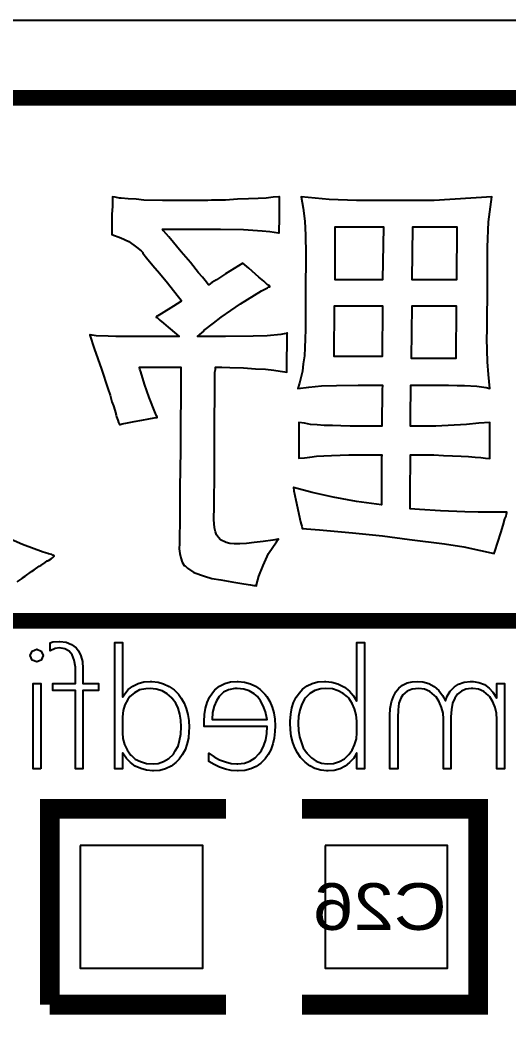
# Model space of a CAD drawing. Extents: x 0 to 26.5, y 0 to 35.
# Drawn here: x 11.62 to 14.81, y 28.46 to 35 of the extents above; entities that cross this region are included whole.
import ezdxf
from ezdxf.enums import TextEntityAlignment as Align

# ---------------------------------------------------------------- set-up
doc = ezdxf.new("R2010")
doc.units = 0
for name, color, linetype in [('BG_OUTLINE', 240, 'CONTINUOUS'), ('BG_SILKSCREEN_BOTTOM', 150, 'CONTINUOUS'), ('PG_SILKSCREEN_BOTTOM', 150, 'CONTINUOUS'), ('PIN_BOTTOM', 202, 'CONTINUOUS'), ('RD_SILKSCREEN_BOTTOM', 150, 'CONTINUOUS')]:
    doc.layers.add(name, color=color, linetype=linetype)

msp = doc.modelspace()

# ---------------------------------------------------------------- linework, layer by layer
at = {"layer": 'BG_OUTLINE'}
msp.add_lwpolyline([(0, 1.99898), (0, 14.50086, -0.41393), (1.99898, 16.49984), (2.99974, 16.49984, 0.414267), (7.00024, 20.50034), (7.00024, 32.99968, -0.414193), (8.99922, 35.0012), (17.5006, 35.0012, -0.414211), (19.49958, 32.99968), (19.49958, 20.50034, 0.414258), (23.50008, 16.49984), (24.50084, 16.49984, -0.413948), (26.49982, 14.50086), (26.49982, 1.99898, -0.413932), (24.50084, 0), (1.99898, 0, -0.413915)], format="xyb", close=True, dxfattribs=at)
at = {"layer": 'BG_SILKSCREEN_BOTTOM', "const_width": 0.1016}
for points in [[(8.96366, 34.493454), (17.43964, 34.493454)], [(8.96366, 34.493454), (17.43964, 34.493454)], [(17.43964, 31.077154), (8.9662, 31.077154)], [(17.43964, 31.077154), (8.9662, 31.077154)]]:
    msp.add_lwpolyline(points, dxfattribs=at)
at = {"layer": 'BG_SILKSCREEN_BOTTOM'}
for points in [[(13.18006, 31.369254), (13.208, 31.437834), (13.24356, 31.516574), (13.29436, 31.592774), (13.30198, 31.602934), (13.30452, 31.608014), (13.30706, 31.608014), (13.30706, 31.610554), (13.2715, 31.602934), (13.208, 31.595314), (13.14958, 31.587694), (13.09878, 31.582614), (13.0556, 31.580074), (13.0175, 31.580074), (12.98956, 31.582614), (12.9667, 31.587694), (12.9286, 31.605474), (12.9159, 31.620714), (12.9032, 31.638494), (12.89558, 31.658814), (12.8905, 31.684214), (12.88542, 31.737554), (12.88796, 31.823914), (12.8905, 32.057594), (12.8905, 32.387794), (12.89304, 32.550354), (12.89304, 32.700214), (12.89558, 32.717994), (12.89558, 32.733234), (12.91336, 32.733234), (12.93876, 32.733234), (12.98956, 32.730694), (13.07846, 32.728154), (13.1572, 32.723074), (13.22324, 32.720534), (13.27658, 32.712914), (13.31976, 32.707834), (13.35024, 32.702754), (13.36294, 32.700214), (13.36294, 32.809434), (13.36548, 32.860234), (13.36548, 32.956754), (13.36294, 32.954214), (13.35786, 32.954214), (13.34516, 32.951674), (13.3223, 32.946594), (13.2334, 32.938974), (13.14196, 32.936434), (12.96162, 32.933894), (12.77874, 32.933894), (12.79398, 32.946594), (12.81938, 32.969454), (12.81938, 32.971994), (12.88288, 33.020254), (12.93368, 33.060894), (13.06068, 33.147254), (13.19784, 33.231074), (13.23594, 33.251394), (13.24356, 33.259014), (13.25118, 33.259014), (13.25118, 33.261554), (13.2461, 33.266634), (13.23594, 33.271714), (13.21308, 33.294574), (13.18006, 33.322514), (13.11402, 33.380934), (13.08862, 33.401254), (13.07592, 33.413954), (12.96162, 33.342834), (12.9032, 33.304734), (12.87272, 33.286954), (12.8524, 33.271714), (12.84986, 33.271714), (12.82954, 33.299654), (12.81176, 33.322514), (12.78636, 33.350454), (12.73302, 33.416494), (12.67206, 33.487614), (12.59078, 33.584134), (12.55776, 33.624774), (12.55014, 33.634934), (12.9286, 33.634934), (13.07846, 33.632394), (13.20038, 33.624774), (13.25118, 33.619694), (13.30706, 33.612074), (13.31214, 33.612074), (13.31214, 33.640014), (13.31468, 33.685734), (13.31468, 33.845754), (13.3096, 33.845754), (13.27404, 33.843214), (13.22832, 33.838134), (13.17498, 33.835594), (13.11148, 33.833054), (13.04036, 33.830514), (12.96162, 33.825434), (12.87018, 33.825434), (12.84732, 33.822894), (12.55014, 33.822894), (12.42822, 33.825434), (12.37742, 33.830514), (12.32662, 33.833054), (12.2809, 33.838134), (12.2682, 33.838134), (12.24026, 33.843214), (12.22248, 33.845754), (12.22248, 33.782254), (12.21994, 33.733994), (12.21994, 33.599374), (12.27836, 33.579054), (12.32916, 33.553654), (12.37996, 33.518094), (12.41044, 33.492694), (12.4206, 33.482534), (12.4206, 33.477454), (12.446, 33.446974), (12.48664, 33.398714), (12.52982, 33.347914), (12.58316, 33.284414), (12.64666, 33.203134), (12.67206, 33.170114), (12.67206, 33.167574), (12.66952, 33.162494), (12.62126, 33.132014), (12.54252, 33.081214), (12.51966, 33.068514), (12.51204, 33.063434), (12.5095, 33.060894), (12.51458, 33.058354), (12.53236, 33.040574), (12.55776, 33.020254), (12.58824, 32.994854), (12.64158, 32.949134), (12.65936, 32.933894), (12.36472, 32.933894), (12.30122, 32.933894), (12.24534, 32.933894), (12.19454, 32.936434), (12.1158, 32.938974), (12.0904, 32.941514), (12.0777, 32.944054), (12.07516, 32.944054), (12.07516, 32.941514), (12.1031, 32.855154), (12.15136, 32.720534), (12.192, 32.593534), (12.20724, 32.550354), (12.21994, 32.507174), (12.2301, 32.481774), (12.24534, 32.430974), (12.24534, 32.425894), (12.24788, 32.420814), (12.25042, 32.408114), (12.25804, 32.387794), (12.26312, 32.372554), (12.2682, 32.359854), (12.27328, 32.359854), (12.28598, 32.362394), (12.32154, 32.370014), (12.36472, 32.377634), (12.41552, 32.387794), (12.46124, 32.395414), (12.4968, 32.403034), (12.50696, 32.405574), (12.51458, 32.405574), (12.51458, 32.408114), (12.51204, 32.415734), (12.49934, 32.441134), (12.46378, 32.535114), (12.4333, 32.621474), (12.4079, 32.702754), (12.40282, 32.720534), (12.40028, 32.730694), (12.40028, 32.733234), (12.66952, 32.733234), (12.66952, 32.723074), (12.66698, 32.189674), (12.66444, 31.948374), (12.66444, 31.884874), (12.66444, 31.689294), (12.6619, 31.658814), (12.6619, 31.582614), (12.65936, 31.547054), (12.66444, 31.516574), (12.66952, 31.488634), (12.67968, 31.460694), (12.69238, 31.437834), (12.69746, 31.435294), (12.7127, 31.420054), (12.75588, 31.392114), (12.82446, 31.369254), (12.87272, 31.354014), (12.93114, 31.343854), (13.00226, 31.331154), (13.081, 31.318454), (13.12418, 31.310834), (13.14704, 31.308294), (13.15974, 31.308294), (13.16482, 31.305754), (13.16482, 31.310834)], [(13.16482, 31.305754), (13.16482, 31.310834), (13.18006, 31.369254), (13.208, 31.437834), (13.24356, 31.516574), (13.29436, 31.592774), (13.30198, 31.602934), (13.30452, 31.608014), (13.30706, 31.608014), (13.30706, 31.610554), (13.2715, 31.602934), (13.208, 31.595314), (13.14958, 31.587694), (13.09878, 31.582614), (13.0556, 31.580074), (13.0175, 31.580074), (12.98956, 31.582614), (12.9667, 31.587694), (12.9286, 31.605474), (12.9159, 31.620714), (12.9032, 31.638494), (12.89558, 31.658814), (12.8905, 31.684214), (12.88542, 31.737554), (12.88796, 31.823914), (12.8905, 32.057594), (12.8905, 32.387794), (12.89304, 32.550354), (12.89304, 32.700214), (12.89558, 32.717994), (12.89558, 32.733234), (12.91336, 32.733234), (12.93876, 32.733234), (12.98956, 32.730694), (13.07846, 32.728154), (13.1572, 32.723074), (13.22324, 32.720534), (13.27658, 32.712914), (13.31976, 32.707834), (13.35024, 32.702754), (13.36294, 32.700214), (13.36294, 32.809434), (13.36548, 32.860234), (13.36548, 32.956754), (13.36294, 32.954214), (13.35786, 32.954214), (13.34516, 32.951674), (13.3223, 32.946594), (13.2334, 32.938974), (13.14196, 32.936434), (12.96162, 32.933894), (12.77874, 32.933894), (12.79398, 32.946594), (12.81938, 32.969454), (12.81938, 32.971994), (12.88288, 33.020254), (12.93368, 33.060894), (13.06068, 33.147254), (13.19784, 33.231074), (13.23594, 33.251394), (13.24356, 33.259014), (13.25118, 33.259014), (13.25118, 33.261554), (13.2461, 33.266634), (13.23594, 33.271714), (13.21308, 33.294574), (13.18006, 33.322514), (13.11402, 33.380934), (13.08862, 33.401254), (13.07592, 33.413954), (12.96162, 33.342834), (12.9032, 33.304734), (12.87272, 33.286954), (12.8524, 33.271714), (12.84986, 33.271714), (12.82954, 33.299654), (12.81176, 33.322514), (12.78636, 33.350454), (12.73302, 33.416494), (12.67206, 33.487614), (12.59078, 33.584134), (12.55776, 33.624774), (12.55014, 33.634934), (12.9286, 33.634934), (13.07846, 33.632394), (13.20038, 33.624774), (13.25118, 33.619694), (13.30706, 33.612074), (13.31214, 33.612074), (13.31214, 33.640014), (13.31468, 33.685734), (13.31468, 33.845754), (13.3096, 33.845754), (13.27404, 33.843214), (13.22832, 33.838134), (13.17498, 33.835594), (13.11148, 33.833054), (13.04036, 33.830514), (12.96162, 33.825434), (12.87018, 33.825434), (12.84732, 33.822894), (12.55014, 33.822894), (12.42822, 33.825434), (12.37742, 33.830514), (12.32662, 33.833054), (12.2809, 33.838134), (12.2682, 33.838134), (12.24026, 33.843214), (12.22248, 33.845754), (12.22248, 33.782254), (12.21994, 33.733994), (12.21994, 33.599374), (12.27836, 33.579054), (12.32916, 33.553654), (12.37996, 33.518094), (12.41044, 33.492694), (12.4206, 33.482534), (12.4206, 33.477454), (12.446, 33.446974), (12.48664, 33.398714), (12.52982, 33.347914), (12.58316, 33.284414), (12.64666, 33.203134), (12.67206, 33.170114), (12.67206, 33.167574), (12.66952, 33.162494), (12.62126, 33.132014), (12.54252, 33.081214), (12.51966, 33.068514), (12.51204, 33.063434), (12.5095, 33.060894), (12.51458, 33.058354), (12.53236, 33.040574), (12.55776, 33.020254), (12.58824, 32.994854), (12.64158, 32.949134), (12.65936, 32.933894), (12.36472, 32.933894), (12.30122, 32.933894), (12.24534, 32.933894), (12.19454, 32.936434), (12.1158, 32.938974), (12.0904, 32.941514), (12.0777, 32.944054), (12.07516, 32.944054), (12.07516, 32.941514), (12.1031, 32.855154), (12.15136, 32.720534), (12.192, 32.593534), (12.20724, 32.550354), (12.21994, 32.507174), (12.2301, 32.481774), (12.24534, 32.430974), (12.24534, 32.425894), (12.24788, 32.420814), (12.25042, 32.408114), (12.25804, 32.387794), (12.26312, 32.372554), (12.2682, 32.359854), (12.27328, 32.359854), (12.28598, 32.362394), (12.32154, 32.370014), (12.36472, 32.377634), (12.41552, 32.387794), (12.46124, 32.395414), (12.4968, 32.403034), (12.50696, 32.405574), (12.51458, 32.405574), (12.51458, 32.408114), (12.51204, 32.415734), (12.49934, 32.441134), (12.46378, 32.535114), (12.4333, 32.621474), (12.4079, 32.702754), (12.40282, 32.720534), (12.40028, 32.730694), (12.40028, 32.733234), (12.66952, 32.733234), (12.66952, 32.723074), (12.66698, 32.189674), (12.66444, 31.948374), (12.66444, 31.884874), (12.66444, 31.689294), (12.6619, 31.658814), (12.6619, 31.582614), (12.65936, 31.547054), (12.66444, 31.516574), (12.66952, 31.488634), (12.67968, 31.460694), (12.69238, 31.437834), (12.69746, 31.435294), (12.7127, 31.420054), (12.75588, 31.392114), (12.82446, 31.369254), (12.87272, 31.354014), (12.93114, 31.343854), (13.00226, 31.331154), (13.081, 31.318454), (13.12418, 31.310834), (13.14704, 31.308294), (13.15974, 31.308294)], [(14.72184, 31.529274), (14.75994, 31.651194), (14.77518, 31.701994), (14.78788, 31.742634), (14.7955, 31.760414), (14.79804, 31.773114), (14.80058, 31.783274), (14.80058, 31.785814), (14.61262, 31.785814), (14.52626, 31.788354), (14.36624, 31.795974), (14.22908, 31.803594), (14.16812, 31.808674), (14.16812, 31.983934), (14.17066, 32.075374), (14.17066, 32.161734), (14.32306, 32.161734), (14.38656, 32.156654), (14.44498, 32.154114), (14.50086, 32.151574), (14.54912, 32.149034), (14.5923, 32.146494), (14.6304, 32.143954), (14.66088, 32.138874), (14.68882, 32.136334), (14.68882, 32.334454), (14.68882, 32.359854), (14.68882, 32.372554), (14.6177, 32.367474), (14.53642, 32.359854), (14.33576, 32.347154), (14.17066, 32.347154), (14.17066, 32.481774), (14.1732, 32.535114), (14.1732, 32.616394), (14.41958, 32.616394), (14.47546, 32.613854), (14.52372, 32.613854), (14.605, 32.608774), (14.66596, 32.601154), (14.68882, 32.593534), (14.6812, 32.684974), (14.67358, 32.768794), (14.6685, 32.921194), (14.67104, 32.974534), (14.67104, 33.040574), (14.67358, 33.225994), (14.67358, 33.378394), (14.67358, 33.449514), (14.67358, 33.518094), (14.6812, 33.683194), (14.70152, 33.845754), (14.3256, 33.822894), (13.8176, 33.822894), (13.6398, 33.827974), (13.45692, 33.845754), (13.46962, 33.772094), (13.47978, 33.688274), (13.48486, 33.596834), (13.4874, 33.472374), (13.4874, 33.375854), (13.48486, 33.322514), (13.48486, 33.144714), (13.48486, 33.068514), (13.48486, 32.979614), (13.48232, 32.918654), (13.47978, 32.860234), (13.47724, 32.806894), (13.46962, 32.756094), (13.46454, 32.707834), (13.45438, 32.664654), (13.44422, 32.629094), (13.43406, 32.593534), (13.50518, 32.603694), (13.589, 32.611314), (13.68806, 32.613854), (13.82776, 32.616394), (13.98778, 32.616394), (13.98778, 32.606234), (13.98524, 32.593534), (13.9827, 32.347154), (13.77696, 32.347154), (13.716, 32.349694), (13.66012, 32.352234), (13.60678, 32.352234), (13.56106, 32.357314), (13.51788, 32.359854), (13.47724, 32.367474), (13.44168, 32.372554), (13.44168, 32.209994), (13.44168, 32.174434), (13.44168, 32.138874), (13.47724, 32.141414), (13.5128, 32.146494), (13.55598, 32.151574), (13.60424, 32.154114), (13.65504, 32.156654), (13.7668, 32.161734), (13.9827, 32.161734), (13.9827, 32.156654), (13.98016, 32.146494), (13.98016, 31.834074), (13.8176, 31.856934), (13.6652, 31.884874), (13.52804, 31.915354), (13.40612, 31.948374), (13.40866, 31.925514), (13.42136, 31.864554), (13.45184, 31.722314), (13.45692, 31.707074), (13.45946, 31.694374), (13.462, 31.684214), (13.462, 31.679134), (13.5763, 31.671514), (13.7922, 31.651194), (13.98778, 31.630874), (14.16304, 31.608014), (14.39164, 31.580074), (14.51864, 31.559754), (14.62786, 31.536894), (14.71676, 31.516574), (14.71676, 31.519114)], [(14.71676, 31.516574), (14.71676, 31.519114), (14.72184, 31.529274), (14.75994, 31.651194), (14.77518, 31.701994), (14.78788, 31.742634), (14.7955, 31.760414), (14.79804, 31.773114), (14.80058, 31.783274), (14.80058, 31.785814), (14.61262, 31.785814), (14.52626, 31.788354), (14.36624, 31.795974), (14.22908, 31.803594), (14.16812, 31.808674), (14.16812, 31.983934), (14.17066, 32.075374), (14.17066, 32.161734), (14.32306, 32.161734), (14.38656, 32.156654), (14.44498, 32.154114), (14.50086, 32.151574), (14.54912, 32.149034), (14.5923, 32.146494), (14.6304, 32.143954), (14.66088, 32.138874), (14.68882, 32.136334), (14.68882, 32.334454), (14.68882, 32.359854), (14.68882, 32.372554), (14.6177, 32.367474), (14.53642, 32.359854), (14.33576, 32.347154), (14.17066, 32.347154), (14.17066, 32.481774), (14.1732, 32.535114), (14.1732, 32.616394), (14.41958, 32.616394), (14.47546, 32.613854), (14.52372, 32.613854), (14.605, 32.608774), (14.66596, 32.601154), (14.68882, 32.593534), (14.6812, 32.684974), (14.67358, 32.768794), (14.6685, 32.921194), (14.67104, 32.974534), (14.67104, 33.040574), (14.67358, 33.225994), (14.67358, 33.378394), (14.67358, 33.449514), (14.67358, 33.518094), (14.6812, 33.683194), (14.70152, 33.845754), (14.3256, 33.822894), (13.8176, 33.822894), (13.6398, 33.827974), (13.45692, 33.845754), (13.46962, 33.772094), (13.47978, 33.688274), (13.48486, 33.596834), (13.4874, 33.472374), (13.4874, 33.375854), (13.48486, 33.322514), (13.48486, 33.144714), (13.48486, 33.068514), (13.48486, 32.979614), (13.48232, 32.918654), (13.47978, 32.860234), (13.47724, 32.806894), (13.46962, 32.756094), (13.46454, 32.707834), (13.45438, 32.664654), (13.44422, 32.629094), (13.43406, 32.593534), (13.50518, 32.603694), (13.589, 32.611314), (13.68806, 32.613854), (13.82776, 32.616394), (13.98778, 32.616394), (13.98778, 32.606234), (13.98524, 32.593534), (13.9827, 32.347154), (13.77696, 32.347154), (13.716, 32.349694), (13.66012, 32.352234), (13.60678, 32.352234), (13.56106, 32.357314), (13.51788, 32.359854), (13.47724, 32.367474), (13.44168, 32.372554), (13.44168, 32.209994), (13.44168, 32.174434), (13.44168, 32.138874), (13.47724, 32.141414), (13.5128, 32.146494), (13.55598, 32.151574), (13.60424, 32.154114), (13.65504, 32.156654), (13.7668, 32.161734), (13.9827, 32.161734), (13.9827, 32.156654), (13.98016, 32.146494), (13.98016, 31.834074), (13.8176, 31.856934), (13.6652, 31.884874), (13.52804, 31.915354), (13.40612, 31.948374), (13.40866, 31.925514), (13.42136, 31.864554), (13.45184, 31.722314), (13.45692, 31.707074), (13.45946, 31.694374), (13.462, 31.684214), (13.462, 31.679134), (13.5763, 31.671514), (13.7922, 31.651194), (13.98778, 31.630874), (14.16304, 31.608014), (14.39164, 31.580074), (14.51864, 31.559754), (14.62786, 31.536894)], [(13.9954, 33.647634), (13.67536, 33.647634), (13.67536, 33.307274), (13.99032, 33.307274)], [(13.67536, 33.307274), (13.99032, 33.307274), (13.9954, 33.647634), (13.67536, 33.647634)], [(14.47546, 33.647634), (14.18336, 33.647634), (14.17828, 33.307274), (14.47292, 33.307274)], [(14.17828, 33.307274), (14.47292, 33.307274), (14.47546, 33.647634), (14.18336, 33.647634)], [(13.99032, 33.132014), (13.67282, 33.132014), (13.67028, 32.804354), (13.98778, 32.804354)], [(13.67028, 32.804354), (13.98778, 32.804354), (13.99032, 33.132014), (13.67282, 33.132014)], [(14.47038, 33.132014), (14.17828, 33.132014), (14.17574, 32.791654), (14.46784, 32.791654)], [(14.17574, 32.791654), (14.46784, 32.791654), (14.47038, 33.132014), (14.17828, 33.132014)], [(12.0015, 30.881574), (12.01674, 30.848554), (12.0269, 30.810454), (12.02944, 30.764734), (12.02944, 30.668214), (12.13104, 30.668214), (12.13104, 30.622494), (12.02944, 30.622494), (12.02944, 30.109414), (11.98118, 30.109414), (11.98118, 30.622494), (11.83386, 30.622494), (11.83386, 30.668214), (11.98118, 30.668214), (11.98118, 30.759654), (11.98118, 30.774894), (11.97356, 30.820614), (11.96086, 30.853634), (11.94054, 30.879034), (11.9126, 30.894274), (11.87704, 30.899354), (11.8491, 30.896814), (11.81608, 30.881574), (11.81608, 30.932374), (11.83386, 30.939994), (11.87704, 30.942534), (11.87958, 30.942534), (11.92022, 30.937454), (11.95578, 30.922214), (11.98626, 30.899354)], [(11.95578, 30.922214), (11.98626, 30.899354), (12.0015, 30.881574), (12.01674, 30.848554), (12.0269, 30.810454), (12.02944, 30.764734), (12.02944, 30.668214), (12.13104, 30.668214), (12.13104, 30.622494), (12.02944, 30.622494), (12.02944, 30.109414), (11.98118, 30.109414), (11.98118, 30.622494), (11.83386, 30.622494), (11.83386, 30.668214), (11.98118, 30.668214), (11.98118, 30.759654), (11.98118, 30.774894), (11.97356, 30.820614), (11.96086, 30.853634), (11.94054, 30.879034), (11.9126, 30.894274), (11.87704, 30.899354), (11.8491, 30.896814), (11.81608, 30.881574), (11.81608, 30.932374), (11.83386, 30.939994), (11.87704, 30.942534), (11.87958, 30.942534), (11.92022, 30.937454)], [(12.28852, 30.579314), (12.29106, 30.579314), (12.30376, 30.599634), (12.32662, 30.627574), (12.3571, 30.650434), (12.39012, 30.668214), (12.42822, 30.678374), (12.46886, 30.680914), (12.48156, 30.680914), (12.5222, 30.675834), (12.55776, 30.665674), (12.59332, 30.647894), (12.62634, 30.625034), (12.65428, 30.597094), (12.67206, 30.571694), (12.69238, 30.538674), (12.70508, 30.503114), (12.71524, 30.465014), (12.72286, 30.424374), (12.7254, 30.378654), (12.72286, 30.353254), (12.72032, 30.310074), (12.71016, 30.269434), (12.69746, 30.233874), (12.67968, 30.200854), (12.65936, 30.172914), (12.6365, 30.150054), (12.60602, 30.127194), (12.57046, 30.109414), (12.53236, 30.099254), (12.49172, 30.096714), (12.48664, 30.096714), (12.446, 30.101794), (12.4079, 30.111954), (12.37234, 30.127194), (12.34186, 30.150054), (12.31392, 30.177994), (12.29106, 30.211014), (12.28852, 30.211014), (12.28852, 30.109414), (12.23772, 30.109414), (12.23772, 30.934914), (12.28852, 30.934914)], [(12.23772, 30.934914), (12.28852, 30.934914), (12.28852, 30.579314), (12.29106, 30.579314), (12.30376, 30.599634), (12.32662, 30.627574), (12.3571, 30.650434), (12.39012, 30.668214), (12.42822, 30.678374), (12.46886, 30.680914), (12.48156, 30.680914), (12.5222, 30.675834), (12.55776, 30.665674), (12.59332, 30.647894), (12.62634, 30.625034), (12.65428, 30.597094), (12.67206, 30.571694), (12.69238, 30.538674), (12.70508, 30.503114), (12.71524, 30.465014), (12.72286, 30.424374), (12.7254, 30.378654), (12.72286, 30.353254), (12.72032, 30.310074), (12.71016, 30.269434), (12.69746, 30.233874), (12.67968, 30.200854), (12.65936, 30.172914), (12.6365, 30.150054), (12.60602, 30.127194), (12.57046, 30.109414), (12.53236, 30.099254), (12.49172, 30.096714), (12.48664, 30.096714), (12.446, 30.101794), (12.4079, 30.111954), (12.37234, 30.127194), (12.34186, 30.150054), (12.31392, 30.177994), (12.29106, 30.211014), (12.28852, 30.211014), (12.28852, 30.109414), (12.23772, 30.109414)], [(13.82014, 30.211014), (13.8176, 30.211014), (13.79728, 30.177994), (13.77188, 30.150054), (13.74394, 30.127194), (13.71092, 30.109414), (13.67282, 30.099254), (13.63218, 30.096714), (13.62456, 30.096714), (13.58392, 30.101794), (13.54582, 30.111954), (13.5128, 30.129734), (13.48232, 30.152594), (13.45184, 30.183074), (13.43152, 30.213554), (13.41374, 30.246574), (13.40104, 30.282134), (13.39088, 30.322774), (13.3858, 30.363414), (13.38326, 30.409134), (13.38326, 30.421834), (13.38834, 30.467554), (13.39596, 30.508194), (13.40612, 30.543754), (13.4239, 30.576774), (13.44422, 30.607254), (13.46454, 30.630114), (13.49502, 30.652974), (13.52804, 30.668214), (13.56614, 30.678374), (13.60932, 30.680914), (13.61694, 30.680914), (13.65758, 30.675834), (13.69568, 30.665674), (13.73124, 30.647894), (13.73886, 30.642814), (13.77188, 30.617414), (13.79728, 30.586934), (13.8176, 30.553914), (13.82014, 30.553914), (13.82014, 30.934914), (13.87094, 30.934914), (13.87094, 30.109414), (13.82014, 30.109414)], [(13.87094, 30.109414), (13.82014, 30.109414), (13.82014, 30.211014), (13.8176, 30.211014), (13.79728, 30.177994), (13.77188, 30.150054), (13.74394, 30.127194), (13.71092, 30.109414), (13.67282, 30.099254), (13.63218, 30.096714), (13.62456, 30.096714), (13.58392, 30.101794), (13.54582, 30.111954), (13.5128, 30.129734), (13.48232, 30.152594), (13.45184, 30.183074), (13.43152, 30.213554), (13.41374, 30.246574), (13.40104, 30.282134), (13.39088, 30.322774), (13.3858, 30.363414), (13.38326, 30.409134), (13.38326, 30.421834), (13.38834, 30.467554), (13.39596, 30.508194), (13.40612, 30.543754), (13.4239, 30.576774), (13.44422, 30.607254), (13.46454, 30.630114), (13.49502, 30.652974), (13.52804, 30.668214), (13.56614, 30.678374), (13.60932, 30.680914), (13.61694, 30.680914), (13.65758, 30.675834), (13.69568, 30.665674), (13.73124, 30.647894), (13.73886, 30.642814), (13.77188, 30.617414), (13.79728, 30.586934), (13.8176, 30.553914), (13.82014, 30.553914), (13.82014, 30.934914), (13.87094, 30.934914)], [(11.75766, 30.879034), (11.77036, 30.851094), (11.75766, 30.820614), (11.72972, 30.807914), (11.69924, 30.820614), (11.68654, 30.851094), (11.69924, 30.879034), (11.72972, 30.891734)], [(11.69924, 30.879034), (11.72972, 30.891734), (11.75766, 30.879034), (11.77036, 30.851094), (11.75766, 30.820614), (11.72972, 30.807914), (11.69924, 30.820614), (11.68654, 30.851094)], [(11.75512, 30.109414), (11.70432, 30.109414), (11.70432, 30.668214), (11.75512, 30.668214)], [(11.75512, 30.109414), (11.70432, 30.109414), (11.70432, 30.668214), (11.75512, 30.668214)], [(13.08608, 30.147514), (13.12164, 30.160214), (13.15466, 30.180534), (13.18006, 30.208474), (13.19784, 30.228794), (13.21308, 30.261814), (13.22578, 30.299914), (13.23086, 30.340554), (13.2334, 30.386274), (12.82192, 30.386274), (12.82192, 30.409134), (12.82192, 30.419294), (12.82446, 30.465014), (12.83208, 30.505654), (12.84224, 30.543754), (12.85748, 30.576774), (12.8778, 30.607254), (12.89304, 30.625034), (12.92352, 30.650434), (12.95654, 30.668214), (12.99464, 30.678374), (13.03782, 30.680914), (13.04544, 30.680914), (13.08608, 30.675834), (13.12418, 30.665674), (13.1572, 30.650434), (13.18768, 30.627574), (13.21816, 30.597094), (13.23086, 30.581854), (13.25118, 30.548834), (13.26642, 30.513274), (13.27658, 30.475174), (13.2842, 30.434534), (13.28674, 30.391354), (13.2842, 30.353254), (13.27912, 30.310074), (13.2715, 30.271974), (13.2588, 30.233874), (13.24102, 30.203394), (13.2207, 30.175454), (13.19276, 30.147514), (13.16228, 30.124654), (13.12672, 30.109414), (13.08862, 30.099254), (13.04544, 30.096714), (13.04036, 30.096714), (12.99972, 30.099254), (12.96162, 30.106874), (12.92352, 30.119574), (12.88796, 30.137354), (12.8524, 30.157674), (12.8524, 30.211014), (12.88796, 30.188154), (12.92352, 30.167834), (12.96162, 30.155134), (12.99972, 30.144974), (13.03528, 30.142434), (13.0429, 30.142434)], [(13.03528, 30.142434), (13.0429, 30.142434), (13.08608, 30.147514), (13.12164, 30.160214), (13.15466, 30.180534), (13.18006, 30.208474), (13.19784, 30.228794), (13.21308, 30.261814), (13.22578, 30.299914), (13.23086, 30.340554), (13.2334, 30.386274), (12.82192, 30.386274), (12.82192, 30.409134), (12.82192, 30.419294), (12.82446, 30.465014), (12.83208, 30.505654), (12.84224, 30.543754), (12.85748, 30.576774), (12.8778, 30.607254), (12.89304, 30.625034), (12.92352, 30.650434), (12.95654, 30.668214), (12.99464, 30.678374), (13.03782, 30.680914), (13.04544, 30.680914), (13.08608, 30.675834), (13.12418, 30.665674), (13.1572, 30.650434), (13.18768, 30.627574), (13.21816, 30.597094), (13.23086, 30.581854), (13.25118, 30.548834), (13.26642, 30.513274), (13.27658, 30.475174), (13.2842, 30.434534), (13.28674, 30.391354), (13.2842, 30.353254), (13.27912, 30.310074), (13.2715, 30.271974), (13.2588, 30.233874), (13.24102, 30.203394), (13.2207, 30.175454), (13.19276, 30.147514), (13.16228, 30.124654), (13.12672, 30.109414), (13.08862, 30.099254), (13.04544, 30.096714), (13.04036, 30.096714), (12.99972, 30.099254), (12.96162, 30.106874), (12.92352, 30.119574), (12.88796, 30.137354), (12.8524, 30.157674), (12.8524, 30.211014), (12.88796, 30.188154), (12.92352, 30.167834), (12.96162, 30.155134), (12.99972, 30.144974)], [(14.46022, 30.571694), (14.44498, 30.538674), (14.43736, 30.498034), (14.43482, 30.449774), (14.43482, 30.109414), (14.38656, 30.109414), (14.38656, 30.437074), (14.38402, 30.472634), (14.37386, 30.510734), (14.35862, 30.546294), (14.3383, 30.579314), (14.32814, 30.589474), (14.29766, 30.614874), (14.2621, 30.630114), (14.224, 30.635194), (14.18082, 30.630114), (14.1478, 30.617414), (14.11986, 30.592014), (14.10716, 30.571694), (14.09446, 30.538674), (14.08938, 30.495494), (14.08684, 30.444694), (14.08684, 30.109414), (14.03604, 30.109414), (14.03604, 30.454854), (14.03604, 30.457394), (14.03858, 30.503114), (14.0462, 30.546294), (14.0589, 30.581854), (14.07414, 30.612334), (14.09446, 30.637734), (14.11732, 30.655514), (14.1478, 30.670754), (14.18082, 30.678374), (14.21892, 30.680914), (14.25194, 30.678374), (14.29004, 30.668214), (14.3256, 30.647894), (14.35608, 30.622494), (14.37894, 30.589474), (14.39926, 30.553914), (14.40942, 30.584394), (14.42974, 30.617414), (14.45768, 30.645354), (14.48308, 30.663134), (14.52118, 30.675834), (14.56182, 30.680914), (14.5796, 30.680914), (14.6177, 30.673294), (14.65326, 30.660594), (14.68374, 30.637734), (14.70914, 30.609794), (14.732, 30.574234), (14.73454, 30.574234), (14.73454, 30.668214), (14.78534, 30.668214), (14.78534, 30.109414), (14.73454, 30.109414), (14.73454, 30.431994), (14.732, 30.472634), (14.72438, 30.510734), (14.70914, 30.546294), (14.68882, 30.579314), (14.6812, 30.589474), (14.65072, 30.614874), (14.61516, 30.630114), (14.57706, 30.635194), (14.5669, 30.635194), (14.53134, 30.630114), (14.5034, 30.617414), (14.478, 30.597094)], [(14.5034, 30.617414), (14.478, 30.597094), (14.46022, 30.571694), (14.44498, 30.538674), (14.43736, 30.498034), (14.43482, 30.449774), (14.43482, 30.109414), (14.38656, 30.109414), (14.38656, 30.437074), (14.38402, 30.472634), (14.37386, 30.510734), (14.35862, 30.546294), (14.3383, 30.579314), (14.32814, 30.589474), (14.29766, 30.614874), (14.2621, 30.630114), (14.224, 30.635194), (14.18082, 30.630114), (14.1478, 30.617414), (14.11986, 30.592014), (14.10716, 30.571694), (14.09446, 30.538674), (14.08938, 30.495494), (14.08684, 30.444694), (14.08684, 30.109414), (14.03604, 30.109414), (14.03604, 30.454854), (14.03604, 30.457394), (14.03858, 30.503114), (14.0462, 30.546294), (14.0589, 30.581854), (14.07414, 30.612334), (14.09446, 30.637734), (14.11732, 30.655514), (14.1478, 30.670754), (14.18082, 30.678374), (14.21892, 30.680914), (14.25194, 30.678374), (14.29004, 30.668214), (14.3256, 30.647894), (14.35608, 30.622494), (14.37894, 30.589474), (14.39926, 30.553914), (14.40942, 30.584394), (14.42974, 30.617414), (14.45768, 30.645354), (14.48308, 30.663134), (14.52118, 30.675834), (14.56182, 30.680914), (14.5796, 30.680914), (14.6177, 30.673294), (14.65326, 30.660594), (14.68374, 30.637734), (14.70914, 30.609794), (14.732, 30.574234), (14.73454, 30.574234), (14.73454, 30.668214), (14.78534, 30.668214), (14.78534, 30.109414), (14.73454, 30.109414), (14.73454, 30.431994), (14.732, 30.472634), (14.72438, 30.510734), (14.70914, 30.546294), (14.68882, 30.579314), (14.6812, 30.589474), (14.65072, 30.614874), (14.61516, 30.630114), (14.57706, 30.635194), (14.5669, 30.635194), (14.53134, 30.630114)], [(12.40536, 30.157674), (12.446, 30.144974), (12.48918, 30.142434), (12.5222, 30.144974), (12.55776, 30.157674), (12.59078, 30.177994), (12.62126, 30.205934), (12.63396, 30.226254), (12.65174, 30.256734), (12.6619, 30.294834), (12.66952, 30.335474), (12.67206, 30.383734), (12.66952, 30.426914), (12.66444, 30.467554), (12.65174, 30.505654), (12.6365, 30.538674), (12.61364, 30.569154), (12.6111, 30.574234), (12.58062, 30.599634), (12.5476, 30.619954), (12.5095, 30.630114), (12.46886, 30.635194), (12.44092, 30.632654), (12.40028, 30.625034), (12.36726, 30.607254), (12.33678, 30.581854), (12.32408, 30.561534), (12.30376, 30.528514), (12.2936, 30.490414), (12.28852, 30.449774), (12.28852, 30.345634), (12.29106, 30.307534), (12.30122, 30.269434), (12.319, 30.233874), (12.34186, 30.200854), (12.3444, 30.198314), (12.37234, 30.172914)], [(12.3444, 30.198314), (12.37234, 30.172914), (12.40536, 30.157674), (12.446, 30.144974), (12.48918, 30.142434), (12.5222, 30.144974), (12.55776, 30.157674), (12.59078, 30.177994), (12.62126, 30.205934), (12.63396, 30.226254), (12.65174, 30.256734), (12.6619, 30.294834), (12.66952, 30.335474), (12.67206, 30.383734), (12.66952, 30.426914), (12.66444, 30.467554), (12.65174, 30.505654), (12.6365, 30.538674), (12.61364, 30.569154), (12.6111, 30.574234), (12.58062, 30.599634), (12.5476, 30.619954), (12.5095, 30.630114), (12.46886, 30.635194), (12.44092, 30.632654), (12.40028, 30.625034), (12.36726, 30.607254), (12.33678, 30.581854), (12.32408, 30.561534), (12.30376, 30.528514), (12.2936, 30.490414), (12.28852, 30.449774), (12.28852, 30.345634), (12.29106, 30.307534), (12.30122, 30.269434), (12.319, 30.233874), (12.34186, 30.200854)], [(13.19022, 30.553914), (13.1699, 30.581854), (13.14958, 30.599634), (13.11656, 30.619954), (13.081, 30.630114), (13.03782, 30.635194), (13.02258, 30.635194), (12.98194, 30.625034), (12.94892, 30.609794), (12.92098, 30.581854), (12.9032, 30.553914), (12.88796, 30.518354), (12.8778, 30.477714), (12.87526, 30.431994), (13.2334, 30.431994), (13.23086, 30.439614), (13.22324, 30.482794), (13.208, 30.520894)], [(13.22324, 30.482794), (13.208, 30.520894), (13.19022, 30.553914), (13.1699, 30.581854), (13.14958, 30.599634), (13.11656, 30.619954), (13.081, 30.630114), (13.03782, 30.635194), (13.02258, 30.635194), (12.98194, 30.625034), (12.94892, 30.609794), (12.92098, 30.581854), (12.9032, 30.553914), (12.88796, 30.518354), (12.8778, 30.477714), (12.87526, 30.431994), (13.2334, 30.431994), (13.23086, 30.439614)], [(13.69822, 30.619954), (13.66012, 30.632654), (13.61694, 30.635194), (13.58392, 30.632654), (13.54582, 30.622494), (13.5128, 30.602174), (13.48486, 30.574234), (13.47724, 30.564074), (13.45946, 30.531054), (13.44676, 30.492954), (13.43914, 30.452314), (13.4366, 30.409134), (13.4366, 30.406594), (13.43914, 30.360874), (13.44422, 30.317694), (13.46962, 30.246574), (13.48994, 30.216094), (13.49248, 30.211014), (13.52296, 30.180534), (13.55344, 30.160214), (13.589, 30.147514), (13.6271, 30.142434), (13.66774, 30.144974), (13.70584, 30.157674), (13.73886, 30.175454), (13.7668, 30.203394), (13.78966, 30.231334), (13.8049, 30.266894), (13.8176, 30.304994), (13.82014, 30.345634), (13.82014, 30.421834), (13.81506, 30.462474), (13.8049, 30.500574), (13.78966, 30.536134), (13.7668, 30.571694), (13.75918, 30.579314), (13.73124, 30.602174)]]:
    msp.add_lwpolyline(points, close=True, dxfattribs=at)
for points in [[(13.40866, 31.948374), (13.40612, 31.948374)], [(13.40866, 31.948374), (13.40612, 31.948374)], [(11.60018, 31.331154), (11.6332, 31.354014), (11.63574, 31.356554), (11.65352, 31.369254), (11.69416, 31.399734), (11.71194, 31.409894), (11.74496, 31.432754), (11.75512, 31.437834), (11.78306, 31.458154), (11.79576, 31.468314), (11.7983, 31.468314), (11.80338, 31.470854), (11.80592, 31.470854), (11.8237, 31.481014), (11.83386, 31.491174), (11.84148, 31.498794), (11.84148, 31.501334), (11.83894, 31.503874), (11.83386, 31.506414), (11.82624, 31.508954), (11.80592, 31.514034), (11.80084, 31.516574), (11.77036, 31.524194), (11.63574, 31.574994), (11.5062, 31.630874)], [(11.60018, 31.331154), (11.6332, 31.354014), (11.63574, 31.356554), (11.65352, 31.369254), (11.69416, 31.399734), (11.71194, 31.409894), (11.74496, 31.432754), (11.75512, 31.437834), (11.78306, 31.458154), (11.79576, 31.468314), (11.7983, 31.468314), (11.80338, 31.470854), (11.80592, 31.470854), (11.8237, 31.481014), (11.83386, 31.491174), (11.84148, 31.498794), (11.84148, 31.501334), (11.83894, 31.503874), (11.83386, 31.506414), (11.82624, 31.508954), (11.80592, 31.514034), (11.80084, 31.516574), (11.77036, 31.524194), (11.63574, 31.574994), (11.5062, 31.630874)], [(13.30706, 31.610554), (13.30452, 31.610554)], [(13.30706, 31.610554), (13.30452, 31.610554)]]:
    msp.add_lwpolyline(points, dxfattribs=at)
at = {"layer": 'PG_SILKSCREEN_BOTTOM', "const_width": 0.12954}
for points in [[(12.96416, 29.84881), (11.81354, 29.84881), (11.81354, 28.56865)], [(13.462, 28.56865), (14.61262, 28.56865), (14.61262, 29.84881), (13.462, 29.84881)], [(11.81354, 28.56865), (12.96416, 28.56865)]]:
    msp.add_lwpolyline(points, dxfattribs=at)
at = {"layer": 'PIN_BOTTOM'}
for points in [[(12.01293, 29.60878), (12.01293, 28.80868), (12.81303, 28.80868), (12.81303, 29.60878)], [(13.61313, 29.60878), (13.61313, 28.80868), (14.41323, 28.80868), (14.41323, 29.60878)]]:
    msp.add_lwpolyline(points, close=True, dxfattribs=at)

# ---------------------------------------------------------------- texts
at = {"layer": 'RD_SILKSCREEN_BOTTOM', "text_generation_flag": 2, "width": 1.166667}
msp.add_text('C26', height=0.3048, dxfattribs=at).set_placement((13.97, 29.0576), align=Align.CENTER)

doc.saveas('drawing.dxf')
